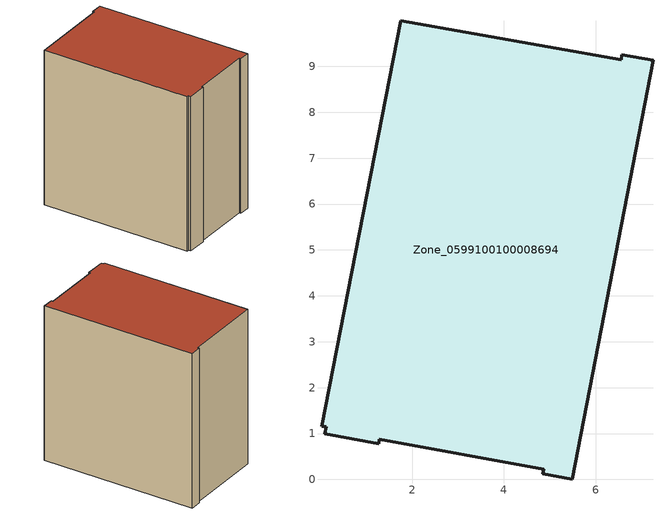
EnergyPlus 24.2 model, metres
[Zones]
Zone_0599100100008694
 floor ground (C_G): 5.49,0 4.85,0.12 4.87,0.22 1.29,0.88 1.27,0.78 0.1,1 0.13,1.15 0.03,1.16 1.75,10 6.56,9.15 6.57,9.25 7.25,9.13 z0
 wall outside (C_F): 1.29,0.88 4.87,0.22 4.85,0.12 5.49,0 7.25,9.13 6.57,9.25 6.56,9.15 1.75,10 0.03,1.16 0.13,1.15 0.1,1 1.27,0.78 1.29,0.88 z0:9.3
 roof outside (C_R): 1.75,10 0.03,1.16 0.13,1.15 0.1,1 1.27,0.78 1.29,0.88 4.87,0.22 4.85,0.12 5.49,0 7.25,9.13 6.57,9.25 6.56,9.15 z9.3
[BUILDING]
Pand.0599100100008694: North Axis=0; Terrain=City; Loads Convergence Tolerance Value=0.04; Temperature Convergence Tolerance Value=0.4; Solar Distribution=FullExterior; Maximum Number of Warmup Days=25; Minimum Number of Warmup Days=1
[Site:Location]
Rotterdam.The.Hague.AP_ZH_NLD Design_Conditions: Latitude=51.96; Longitude=4.45; Time Zone=1; Elevation=-4.5
[SITE:GROUNDTEMPERATURE:BUILDINGSURFACE]
18, 18, 18, 18, 18, 18, 18, 18, 18, 18, 18, 18
[MATERIAL] Thermal Absorptance=0.9; Solar Absorptance=0.7; Visible Absorptance=0.7
Name | Roughness | Thickness | Conductivity | Density | Specific Heat
G.TC.2015-2018 | MediumSmooth | 0.15 | 0.0428571 | 540 | 1210
F.TC.2015-2018 | Rough | 0.3 | 0.0666667 | 1920 | 840
R.TC.2015-2018 | MediumRough | 0.2 | 0.0333333 | 1500 | 1000
[CONSTRUCTION]
C_G: G.TC.2015-2018
C_F: F.TC.2015-2018
C_R: R.TC.2015-2018
[ZONE]
Zone_0599100100008694: Type=1; Multiplier=1; Ceiling Height=Autocalculate; Volume=Autocalculate; Floor Area=autocalculate; Part of Total Floor Area=Yes
[ZONEINFILTRATION:DESIGNFLOWRATE]
Infil_Zone_0599100100008694: Zone or ZoneList or Space or SpaceList=Zone_0599100100008694; Schedule=AlwaysOn; Design Flow Rate Calculation Method=Flow/Area; Flow Rate per Floor Area=0.0015; Constant Term Coefficient=1; Temperature Term Coefficient=0; Velocity Term Coefficient=0; Velocity Squared Term Coefficient=0
[HVACTEMPLATE:ZONE:IDEALLOADSAIRSYSTEM]
Zone_0599100100008694: Maximum Heating Supply Air Temperature=50; Minimum Cooling Supply Air Temperature=13; Maximum Heating Supply Air Humidity Ratio=0.0156; Minimum Cooling Supply Air Humidity Ratio=0.0077; Heating Limit=NoLimit; Cooling Limit=NoLimit; Dehumidification Control Type=ConstantSensibleHeatRatio; Cooling Sensible Heat Ratio=0.7; Dehumidification Setpoint=60; Humidification Control Type=None; Humidification Setpoint=30; Outdoor Air Method=None; Outdoor Air Flow Rate per Person=0.00944; Outdoor Air Flow Rate per Zone Floor Area=0; Outdoor Air Flow Rate per Zone=0; Demand Controlled Ventilation Type=None; Outdoor Air Economizer Type=NoEconomizer; Heat Recovery Type=None; Sensible Heat Recovery Effectiveness=0.7; Latent Heat Recovery Effectiveness=0.65
[ZONECONTROL:THERMOSTAT]
ThermostatControl_Zone_0599100100008694: Zone or ZoneList=Zone_0599100100008694; Control Type Schedule=DualSetpointControlType; Control 1=Thermostat_Zone_0599100100008694; Temperature Difference Between Cutout And Setpoint=0
[THERMOSTATSETPOINT:DUALSETPOINT]
Thermostat_Zone_0599100100008694: Heating Setpoint Temperature Schedule=HeatingSetpoint_Zone_0599100100008694; Cooling Setpoint Temperature Schedule=CoolingSetpoint_Zone_0599100100008694
[SCHEDULE:COMPACT]
HeatingSetpoint_Zone_0599100100008694: Through: 12/31, For: AllDays, Until: 24:00, 21
CoolingSetpoint_Zone_0599100100008694: Through: 12/31, For: AllDays, Until: 24:00, 24
DualSetpointControlType: Through: 12/31, For: AllDays, Until: 24:00, 4
AlwaysOn: Through: 12/31, For: AllDays, Until: 24:00, 1
